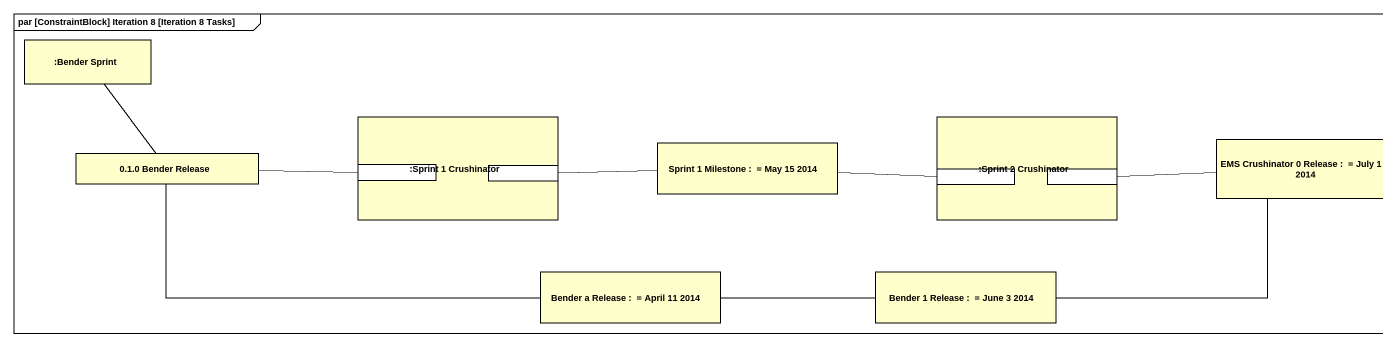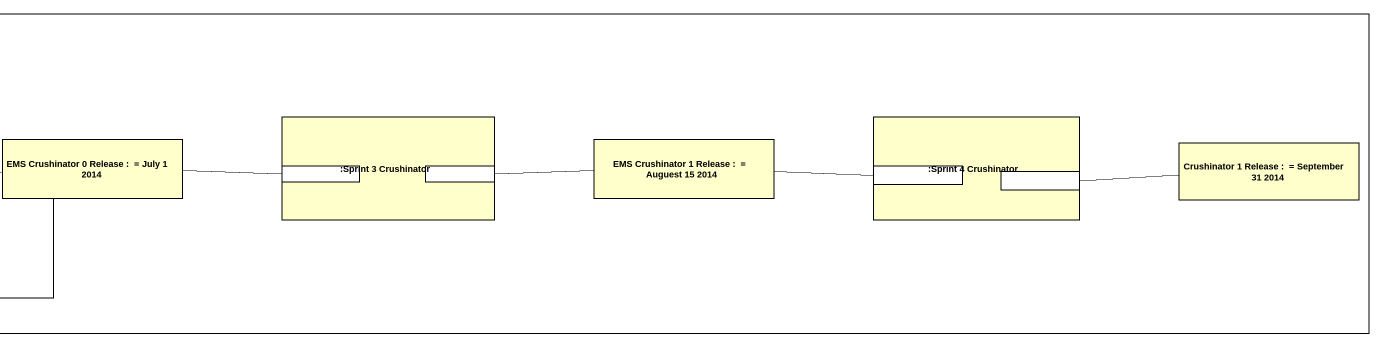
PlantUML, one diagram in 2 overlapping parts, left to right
@startuml
mainframe par [ConstraintBlock] Iteration 8 [Iteration 8 Tasks]
rectangle ":Bender Sprint" as Bender_Sprint
rectangle ":Sprint 1 Crushinator" as Sprint_1_Crushinator {
  port " " as port1
  port " " as port2
}
rectangle ":Sprint 2 Crushinator" as Sprint_2_Crushinator {
  port " " as port3
  port " " as port4
}
rectangle ":Sprint 3 Crushinator" as Sprint_3_Crushinator {
  port " " as port5
  port " " as port6
}
rectangle ":Sprint 4 Crushinator" as Sprint_4_Crushinator {
  port " " as port7
  port " " as port8
}
rectangle "0.1.0 Bender Release" as p0_1_0_Bender_Release
rectangle "Sprint 1 Milestone :  = May 15 2014" as Sprint_1_Milestone
rectangle "EMS Crushinator 0 Release :  = July 1 2014" as EMS_Crushinator_0_Release
rectangle "EMS Crushinator 1 Release :  = Auguest 15 2014" as EMS_Crushinator_1_Release
rectangle "Crushinator 1 Release :  = September 31 2014" as Crushinator_1_Release
rectangle "Bender a Release :  = April 11 2014" as Bender_a_Release
rectangle "Bender 1 Release :  = June 3 2014" as Bender_1_Release
Bender_Sprint -- p0_1_0_Bender_Release
p0_1_0_Bender_Release -right- port1
p0_1_0_Bender_Release -right- Bender_a_Release
port2 -right- Sprint_1_Milestone
Sprint_1_Milestone -right- port3
port4 -right- EMS_Crushinator_0_Release
EMS_Crushinator_0_Release -right- port5
port6 -right- EMS_Crushinator_1_Release
EMS_Crushinator_1_Release -right- port7
port8 -right- Crushinator_1_Release
Bender_a_Release -right- Bender_1_Release
Bender_1_Release -right- EMS_Crushinator_0_Release
@enduml
